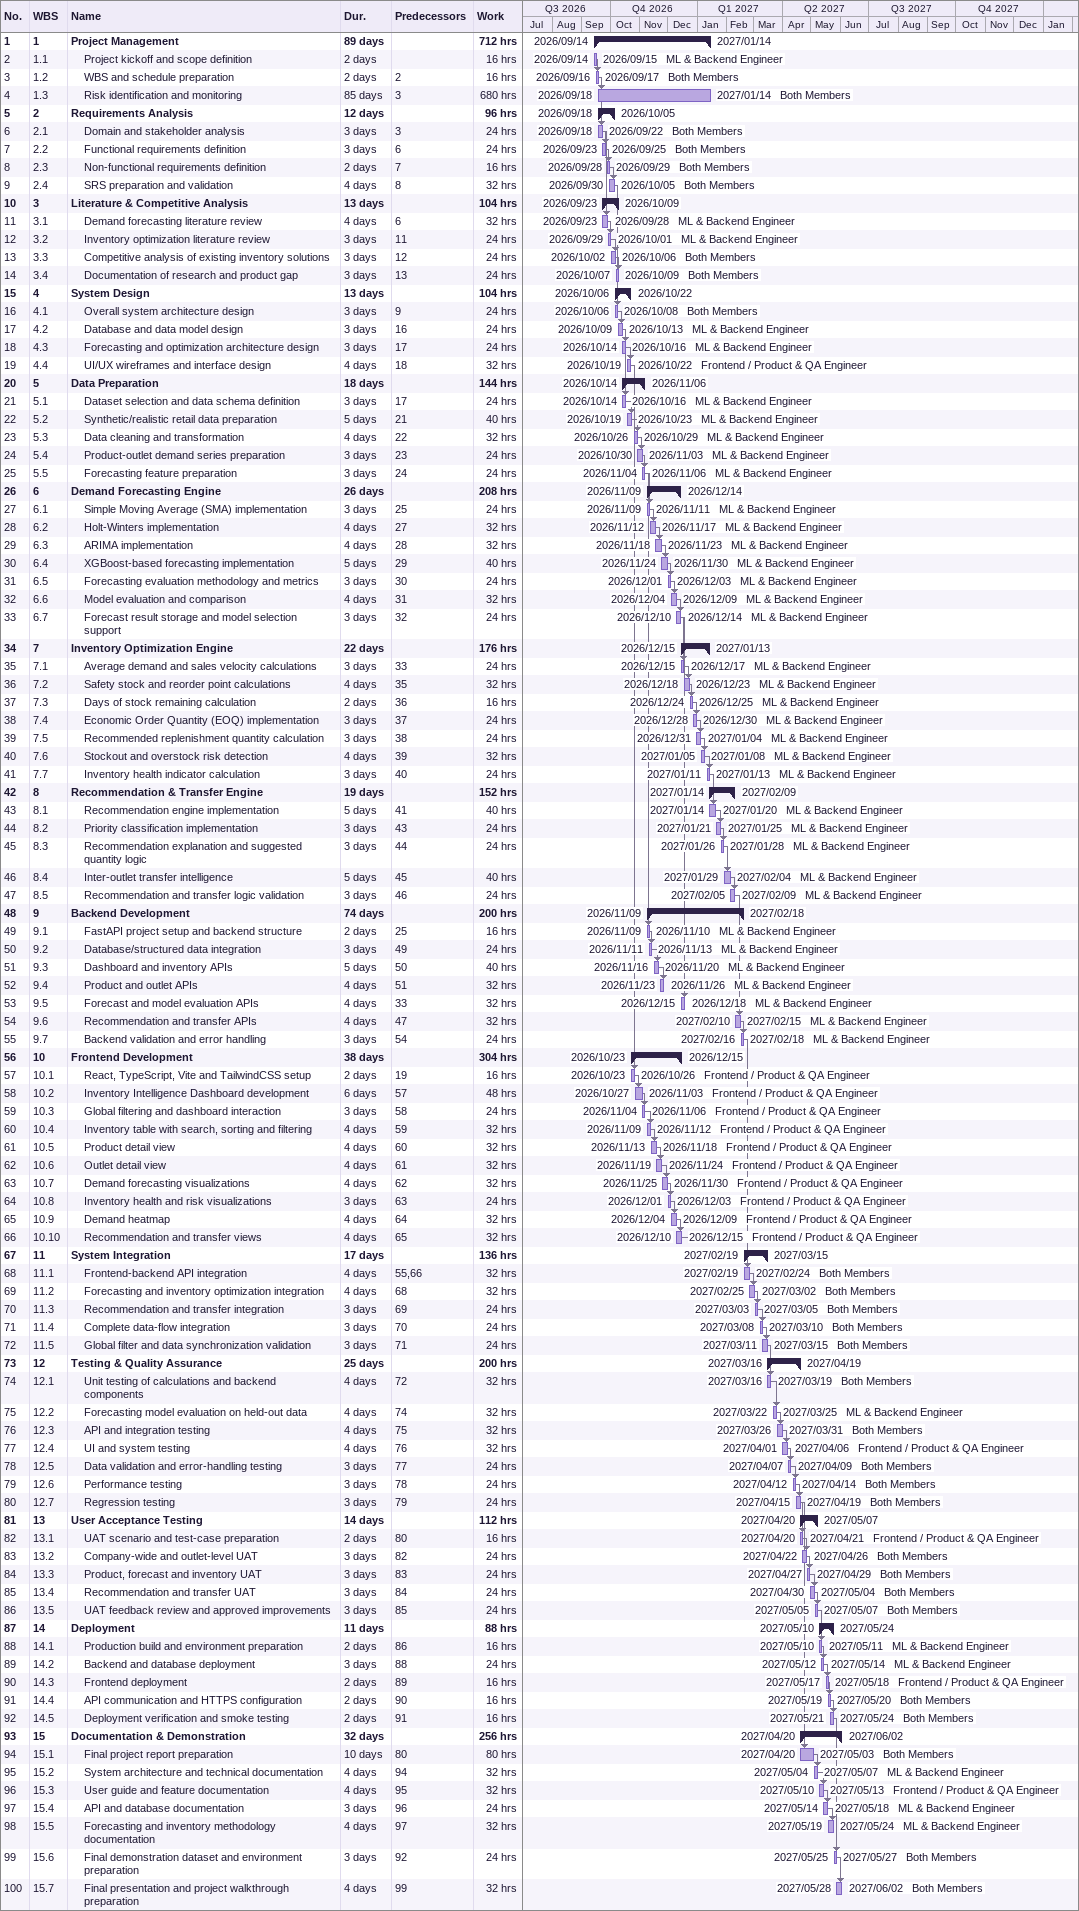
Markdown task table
| ID | WBS | Task | Duration | Start | Finish | Predecessors | Resources | Work (h) |
|---|---|---|---|---|---|---|---|---|
| 1 | 1 | **Project Management** | 89d | 2026-09-14 | 2027-01-14 |  |  | 712 |
| 2 | 1.1 | Project kickoff and scope definition | 2d | 2026-09-14 | 2026-09-15 |  | ML & Backend Engineer | 16 |
| 3 | 1.2 | WBS and schedule preparation | 2d | 2026-09-16 | 2026-09-17 | 2 | Both Members | 16 |
| 4 | 1.3 | Risk identification and monitoring | 85d | 2026-09-18 | 2027-01-14 | 3 | Both Members | 680 |
| 5 | 2 | **Requirements Analysis** | 12d | 2026-09-18 | 2026-10-05 |  |  | 96 |
| 6 | 2.1 | Domain and stakeholder analysis | 3d | 2026-09-18 | 2026-09-22 | 3 | Both Members | 24 |
| 7 | 2.2 | Functional requirements definition | 3d | 2026-09-23 | 2026-09-25 | 6 | Both Members | 24 |
| 8 | 2.3 | Non-functional requirements definition | 2d | 2026-09-28 | 2026-09-29 | 7 | Both Members | 16 |
| 9 | 2.4 | SRS preparation and validation | 4d | 2026-09-30 | 2026-10-05 | 8 | Both Members | 32 |
| 10 | 3 | **Literature & Competitive Analysis** | 13d | 2026-09-23 | 2026-10-09 |  |  | 104 |
| 11 | 3.1 | Demand forecasting literature review | 4d | 2026-09-23 | 2026-09-28 | 6 | ML & Backend Engineer | 32 |
| 12 | 3.2 | Inventory optimization literature review | 3d | 2026-09-29 | 2026-10-01 | 11 | ML & Backend Engineer | 24 |
| 13 | 3.3 | Competitive analysis of existing inventory solutions | 3d | 2026-10-02 | 2026-10-06 | 12 | Both Members | 24 |
| 14 | 3.4 | Documentation of research and product gap | 3d | 2026-10-07 | 2026-10-09 | 13 | Both Members | 24 |
| 15 | 4 | **System Design** | 13d | 2026-10-06 | 2026-10-22 |  |  | 104 |
| 16 | 4.1 | Overall system architecture design | 3d | 2026-10-06 | 2026-10-08 | 9 | Both Members | 24 |
| 17 | 4.2 | Database and data model design | 3d | 2026-10-09 | 2026-10-13 | 16 | ML & Backend Engineer | 24 |
| 18 | 4.3 | Forecasting and optimization architecture design | 3d | 2026-10-14 | 2026-10-16 | 17 | ML & Backend Engineer | 24 |
| 19 | 4.4 | UI/UX wireframes and interface design | 4d | 2026-10-19 | 2026-10-22 | 18 | Frontend / Product & QA Engineer | 32 |
| 20 | 5 | **Data Preparation** | 18d | 2026-10-14 | 2026-11-06 |  |  | 144 |
| 21 | 5.1 | Dataset selection and data schema definition | 3d | 2026-10-14 | 2026-10-16 | 17 | ML & Backend Engineer | 24 |
| 22 | 5.2 | Synthetic/realistic retail data preparation | 5d | 2026-10-19 | 2026-10-23 | 21 | ML & Backend Engineer | 40 |
| 23 | 5.3 | Data cleaning and transformation | 4d | 2026-10-26 | 2026-10-29 | 22 | ML & Backend Engineer | 32 |
| 24 | 5.4 | Product-outlet demand series preparation | 3d | 2026-10-30 | 2026-11-03 | 23 | ML & Backend Engineer | 24 |
| 25 | 5.5 | Forecasting feature preparation | 3d | 2026-11-04 | 2026-11-06 | 24 | ML & Backend Engineer | 24 |
| 26 | 6 | **Demand Forecasting Engine** | 26d | 2026-11-09 | 2026-12-14 |  |  | 208 |
| 27 | 6.1 | Simple Moving Average (SMA) implementation | 3d | 2026-11-09 | 2026-11-11 | 25 | ML & Backend Engineer | 24 |
| 28 | 6.2 | Holt-Winters implementation | 4d | 2026-11-12 | 2026-11-17 | 27 | ML & Backend Engineer | 32 |
| 29 | 6.3 | ARIMA implementation | 4d | 2026-11-18 | 2026-11-23 | 28 | ML & Backend Engineer | 32 |
| 30 | 6.4 | XGBoost-based forecasting implementation | 5d | 2026-11-24 | 2026-11-30 | 29 | ML & Backend Engineer | 40 |
| 31 | 6.5 | Forecasting evaluation methodology and metrics | 3d | 2026-12-01 | 2026-12-03 | 30 | ML & Backend Engineer | 24 |
| 32 | 6.6 | Model evaluation and comparison | 4d | 2026-12-04 | 2026-12-09 | 31 | ML & Backend Engineer | 32 |
| 33 | 6.7 | Forecast result storage and model selection support | 3d | 2026-12-10 | 2026-12-14 | 32 | ML & Backend Engineer | 24 |
| 34 | 7 | **Inventory Optimization Engine** | 22d | 2026-12-15 | 2027-01-13 |  |  | 176 |
| 35 | 7.1 | Average demand and sales velocity calculations | 3d | 2026-12-15 | 2026-12-17 | 33 | ML & Backend Engineer | 24 |
| 36 | 7.2 | Safety stock and reorder point calculations | 4d | 2026-12-18 | 2026-12-23 | 35 | ML & Backend Engineer | 32 |
| 37 | 7.3 | Days of stock remaining calculation | 2d | 2026-12-24 | 2026-12-25 | 36 | ML & Backend Engineer | 16 |
| 38 | 7.4 | Economic Order Quantity (EOQ) implementation | 3d | 2026-12-28 | 2026-12-30 | 37 | ML & Backend Engineer | 24 |
| 39 | 7.5 | Recommended replenishment quantity calculation | 3d | 2026-12-31 | 2027-01-04 | 38 | ML & Backend Engineer | 24 |
| 40 | 7.6 | Stockout and overstock risk detection | 4d | 2027-01-05 | 2027-01-08 | 39 | ML & Backend Engineer | 32 |
| 41 | 7.7 | Inventory health indicator calculation | 3d | 2027-01-11 | 2027-01-13 | 40 | ML & Backend Engineer | 24 |
| 42 | 8 | **Recommendation & Transfer Engine** | 19d | 2027-01-14 | 2027-02-09 |  |  | 152 |
| 43 | 8.1 | Recommendation engine implementation | 5d | 2027-01-14 | 2027-01-20 | 41 | ML & Backend Engineer | 40 |
| 44 | 8.2 | Priority classification implementation | 3d | 2027-01-21 | 2027-01-25 | 43 | ML & Backend Engineer | 24 |
| 45 | 8.3 | Recommendation explanation and suggested quantity logic | 3d | 2027-01-26 | 2027-01-28 | 44 | ML & Backend Engineer | 24 |
| 46 | 8.4 | Inter-outlet transfer intelligence | 5d | 2027-01-29 | 2027-02-04 | 45 | ML & Backend Engineer | 40 |
| 47 | 8.5 | Recommendation and transfer logic validation | 3d | 2027-02-05 | 2027-02-09 | 46 | ML & Backend Engineer | 24 |
| 48 | 9 | **Backend Development** | 74d | 2026-11-09 | 2027-02-18 |  |  | 200 |
| 49 | 9.1 | FastAPI project setup and backend structure | 2d | 2026-11-09 | 2026-11-10 | 25 | ML & Backend Engineer | 16 |
| 50 | 9.2 | Database/structured data integration | 3d | 2026-11-11 | 2026-11-13 | 49 | ML & Backend Engineer | 24 |
| 51 | 9.3 | Dashboard and inventory APIs | 5d | 2026-11-16 | 2026-11-20 | 50 | ML & Backend Engineer | 40 |
| 52 | 9.4 | Product and outlet APIs | 4d | 2026-11-23 | 2026-11-26 | 51 | ML & Backend Engineer | 32 |
| 53 | 9.5 | Forecast and model evaluation APIs | 4d | 2026-12-15 | 2026-12-18 | 33 | ML & Backend Engineer | 32 |
| 54 | 9.6 | Recommendation and transfer APIs | 4d | 2027-02-10 | 2027-02-15 | 47 | ML & Backend Engineer | 32 |
| 55 | 9.7 | Backend validation and error handling | 3d | 2027-02-16 | 2027-02-18 | 54 | ML & Backend Engineer | 24 |
| 56 | 10 | **Frontend Development** | 38d | 2026-10-23 | 2026-12-15 |  |  | 304 |
| 57 | 10.1 | React, TypeScript, Vite and TailwindCSS setup | 2d | 2026-10-23 | 2026-10-26 | 19 | Frontend / Product & QA Engineer | 16 |
| 58 | 10.2 | Inventory Intelligence Dashboard development | 6d | 2026-10-27 | 2026-11-03 | 57 | Frontend / Product & QA Engineer | 48 |
| 59 | 10.3 | Global filtering and dashboard interaction | 3d | 2026-11-04 | 2026-11-06 | 58 | Frontend / Product & QA Engineer | 24 |
| 60 | 10.4 | Inventory table with search, sorting and filtering | 4d | 2026-11-09 | 2026-11-12 | 59 | Frontend / Product & QA Engineer | 32 |
| 61 | 10.5 | Product detail view | 4d | 2026-11-13 | 2026-11-18 | 60 | Frontend / Product & QA Engineer | 32 |
| 62 | 10.6 | Outlet detail view | 4d | 2026-11-19 | 2026-11-24 | 61 | Frontend / Product & QA Engineer | 32 |
| 63 | 10.7 | Demand forecasting visualizations | 4d | 2026-11-25 | 2026-11-30 | 62 | Frontend / Product & QA Engineer | 32 |
| 64 | 10.8 | Inventory health and risk visualizations | 3d | 2026-12-01 | 2026-12-03 | 63 | Frontend / Product & QA Engineer | 24 |
| 65 | 10.9 | Demand heatmap | 4d | 2026-12-04 | 2026-12-09 | 64 | Frontend / Product & QA Engineer | 32 |
| 66 | 10.10 | Recommendation and transfer views | 4d | 2026-12-10 | 2026-12-15 | 65 | Frontend / Product & QA Engineer | 32 |
| 67 | 11 | **System Integration** | 17d | 2027-02-19 | 2027-03-15 |  |  | 136 |
| 68 | 11.1 | Frontend-backend API integration | 4d | 2027-02-19 | 2027-02-24 | 55, 66 | Both Members | 32 |
| 69 | 11.2 | Forecasting and inventory optimization integration | 4d | 2027-02-25 | 2027-03-02 | 68 | Both Members | 32 |
| 70 | 11.3 | Recommendation and transfer integration | 3d | 2027-03-03 | 2027-03-05 | 69 | Both Members | 24 |
| 71 | 11.4 | Complete data-flow integration | 3d | 2027-03-08 | 2027-03-10 | 70 | Both Members | 24 |
| 72 | 11.5 | Global filter and data synchronization validation | 3d | 2027-03-11 | 2027-03-15 | 71 | Both Members | 24 |
| 73 | 12 | **Testing & Quality Assurance** | 25d | 2027-03-16 | 2027-04-19 |  |  | 200 |
| 74 | 12.1 | Unit testing of calculations and backend components | 4d | 2027-03-16 | 2027-03-19 | 72 | Both Members | 32 |
| 75 | 12.2 | Forecasting model evaluation on held-out data | 4d | 2027-03-22 | 2027-03-25 | 74 | ML & Backend Engineer | 32 |
| 76 | 12.3 | API and integration testing | 4d | 2027-03-26 | 2027-03-31 | 75 | Both Members | 32 |
| 77 | 12.4 | UI and system testing | 4d | 2027-04-01 | 2027-04-06 | 76 | Frontend / Product & QA Engineer | 32 |
| 78 | 12.5 | Data validation and error-handling testing | 3d | 2027-04-07 | 2027-04-09 | 77 | Both Members | 24 |
| 79 | 12.6 | Performance testing | 3d | 2027-04-12 | 2027-04-14 | 78 | Both Members | 24 |
| 80 | 12.7 | Regression testing | 3d | 2027-04-15 | 2027-04-19 | 79 | Both Members | 24 |
| 81 | 13 | **User Acceptance Testing** | 14d | 2027-04-20 | 2027-05-07 |  |  | 112 |
| 82 | 13.1 | UAT scenario and test-case preparation | 2d | 2027-04-20 | 2027-04-21 | 80 | Frontend / Product & QA Engineer | 16 |
| 83 | 13.2 | Company-wide and outlet-level UAT | 3d | 2027-04-22 | 2027-04-26 | 82 | Both Members | 24 |
| 84 | 13.3 | Product, forecast and inventory UAT | 3d | 2027-04-27 | 2027-04-29 | 83 | Both Members | 24 |
| 85 | 13.4 | Recommendation and transfer UAT | 3d | 2027-04-30 | 2027-05-04 | 84 | Both Members | 24 |
| 86 | 13.5 | UAT feedback review and approved improvements | 3d | 2027-05-05 | 2027-05-07 | 85 | Both Members | 24 |
| 87 | 14 | **Deployment** | 11d | 2027-05-10 | 2027-05-24 |  |  | 88 |
| 88 | 14.1 | Production build and environment preparation | 2d | 2027-05-10 | 2027-05-11 | 86 | ML & Backend Engineer | 16 |
| 89 | 14.2 | Backend and database deployment | 3d | 2027-05-12 | 2027-05-14 | 88 | ML & Backend Engineer | 24 |
| 90 | 14.3 | Frontend deployment | 2d | 2027-05-17 | 2027-05-18 | 89 | Frontend / Product & QA Engineer | 16 |
| 91 | 14.4 | API communication and HTTPS configuration | 2d | 2027-05-19 | 2027-05-20 | 90 | Both Members | 16 |
| 92 | 14.5 | Deployment verification and smoke testing | 2d | 2027-05-21 | 2027-05-24 | 91 | Both Members | 16 |
| 93 | 15 | **Documentation & Demonstration** | 32d | 2027-04-20 | 2027-06-02 |  |  | 256 |
| 94 | 15.1 | Final project report preparation | 10d | 2027-04-20 | 2027-05-03 | 80 | Both Members | 80 |
| 95 | 15.2 | System architecture and technical documentation | 4d | 2027-05-04 | 2027-05-07 | 94 | ML & Backend Engineer | 32 |
| 96 | 15.3 | User guide and feature documentation | 4d | 2027-05-10 | 2027-05-13 | 95 | Frontend / Product & QA Engineer | 32 |
| 97 | 15.4 | API and database documentation | 3d | 2027-05-14 | 2027-05-18 | 96 | ML & Backend Engineer | 24 |
| 98 | 15.5 | Forecasting and inventory methodology documentation | 4d | 2027-05-19 | 2027-05-24 | 97 | ML & Backend Engineer | 32 |
| 99 | 15.6 | Final demonstration dataset and environment preparation | 3d | 2027-05-25 | 2027-05-27 | 92 | Both Members | 24 |
| 100 | 15.7 | Final presentation and project walkthrough preparation | 4d | 2027-05-28 | 2027-06-02 | 99 | Both Members | 32 |
